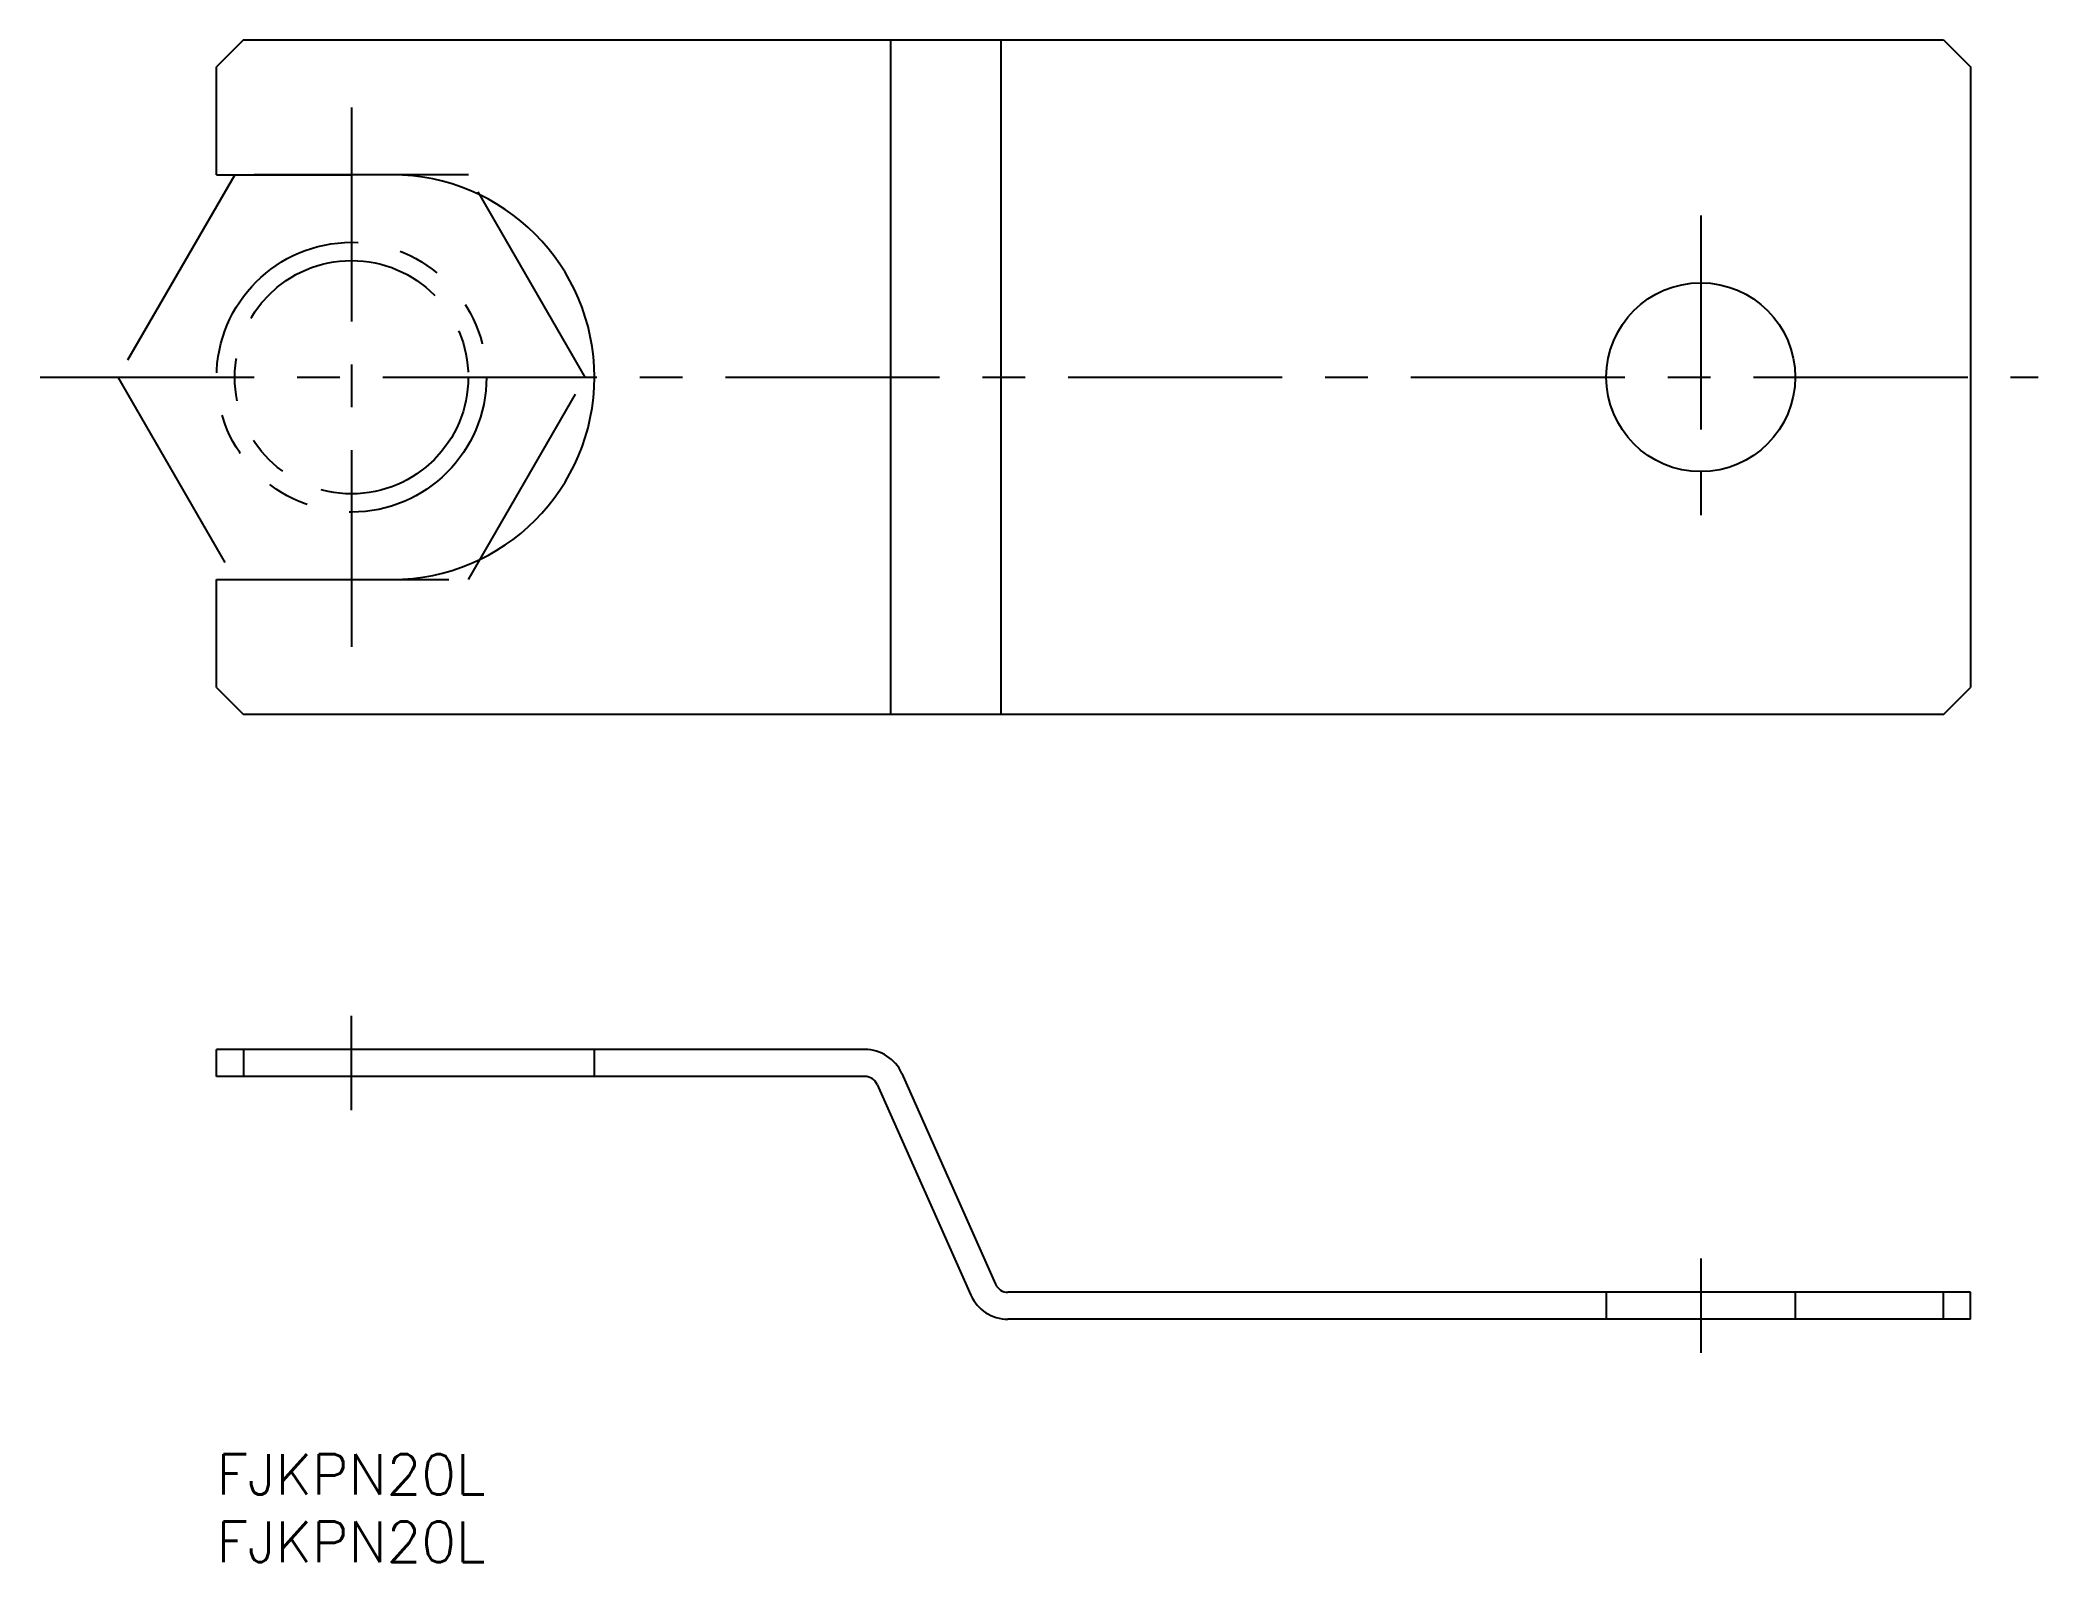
# Model space of a CAD drawing. Extents: x -13 to 135, y -8 to 105.
import ezdxf

# ---------------------------------------------------------------- set-up
doc = ezdxf.new("R2010")
doc.units = 0
doc.header["$LTSCALE"] = 0.5
for name, pattern in [('CENTER', [50.8, 31.75, -6.35, 6.35, -6.35]), ('DASHED', [19.05, 12.7, -6.35]), ('PHANTOM', [63.5, 31.75, -6.35, 6.35, -6.35, 6.35, -6.35])]:
    doc.linetypes.add(name, pattern=pattern)
for name, color, linetype in [('MSM_CENTER', 1, 'CENTER'), ('MSM_CONTINUOUS', 7, 'CONTINUOUS'), ('MSM_DASHED', 4, 'DASHED'), ('MSM_IMAGINARY', 6, 'PHANTOM'), ('MSM_PART_NUMBER', 7, 'CONTINUOUS')]:
    doc.layers.add(name, color=color, linetype=linetype)
doc.styles.get("Standard").update_dxf_attribs({"font": 'txt.shx', "height": 3, "bigfont": 'bigfont.shx'})

# ---------------------------------------------------------------- blocks, each defined once
blk = doc.blocks.new('*U5')
at = {"layer": 'MSM_PART_NUMBER'}
blk.add_text('FJKPN20L', height=3, dxfattribs=at).set_placement((0, -3))
blk = doc.blocks.new('*U6')
at = {"layer": 'MSM_PART_NUMBER'}
blk.add_text('FJKPN20L', height=3, dxfattribs=at).set_placement((0, -8))

msp = doc.modelspace()

# ---------------------------------------------------------------- linework, layer by layer
at = {"layer": 'MSM_CENTER'}
for p, q in [((10, 99.84), (10, 59.84)), ((110, 91.84), (110, 67.84)), ((-13.09, 79.84), (135, 79.84)), ((10, 25.5), (10, 32.5)), ((110, 14.5), (110, 7.5))]:
    msp.add_line(p, q, dxfattribs=at)
at = {"layer": 'MSM_CONTINUOUS'}
for p, q in [((2, 104.84), (0, 102.84)), ((2, 104.84), (128, 104.84)), ((49.98, 54.84), (49.98, 104.84)), ((58.14, 54.84), (58.14, 104.84)), ((128, 104.84), (130, 102.84)), ((0, 94.84), (0, 102.84)), ((130, 102.84), (130, 56.84)), ((0, 94.84), (10, 94.84)), ((0, 64.84), (10, 64.84)), ((0, 56.84), (0, 64.84)), ((0, 56.84), (2, 54.84)), ((128, 54.84), (130, 56.84)), ((128, 54.84), (2, 54.84)), ((48.05, 30), (0, 30)), ((0, 28), (0, 30)), ((2, 30), (2, 28)), ((50.79, 28.22), (57.74, 12.59)), ((48.05, 28), (0, 28)), ((48.96, 27.41), (55.91, 11.78)), ((130, 12), (58.65, 12)), ((128, 10), (128, 12)), ((130, 10), (130, 12)), ((130, 10), (58.65, 10))]:
    msp.add_line(p, q, dxfattribs=at)
msp.add_circle((110, 79.84), 7, dxfattribs=at)
for centre, radius, start, end in [((13, 79.84), 15, 270, 90), ((48.05, 27), 3, 23.9625, 90), ((48.05, 27), 1, 23.9625, 90), ((58.65, 13), 1, 203.9625, 270), ((58.65, 13), 3, 203.9625, 270)]:
    msp.add_arc(centre, radius, start, end, dxfattribs=at)
at = {"layer": 'MSM_DASHED'}
for p, q in [((28, 28), (28, 30)), ((103, 12), (103, 10)), ((117, 12), (117, 10))]:
    msp.add_line(p, q, dxfattribs=at)
at = {"layer": 'MSM_IMAGINARY'}
for p, q in [((1.34, 94.84), (-7.32, 79.84)), ((18.66, 94.84), (1.34, 94.84)), ((27.32, 79.84), (18.66, 94.84)), ((-7.32, 79.84), (1.34, 64.84)), ((18.66, 64.84), (27.32, 79.84)), ((1.34, 64.84), (18.66, 64.84))]:
    msp.add_line(p, q, dxfattribs=at)
for radius in [10, 8.65]:
    msp.add_circle((10, 79.84), radius, dxfattribs=at)

# ---------------------------------------------------------------- block references
at = {"layer": 'MSM_CONTINUOUS'}
for name in ['*U5', '*U6']:
    msp.add_blockref(name, (0, 0), dxfattribs=at)

doc.saveas('drawing.dxf')
